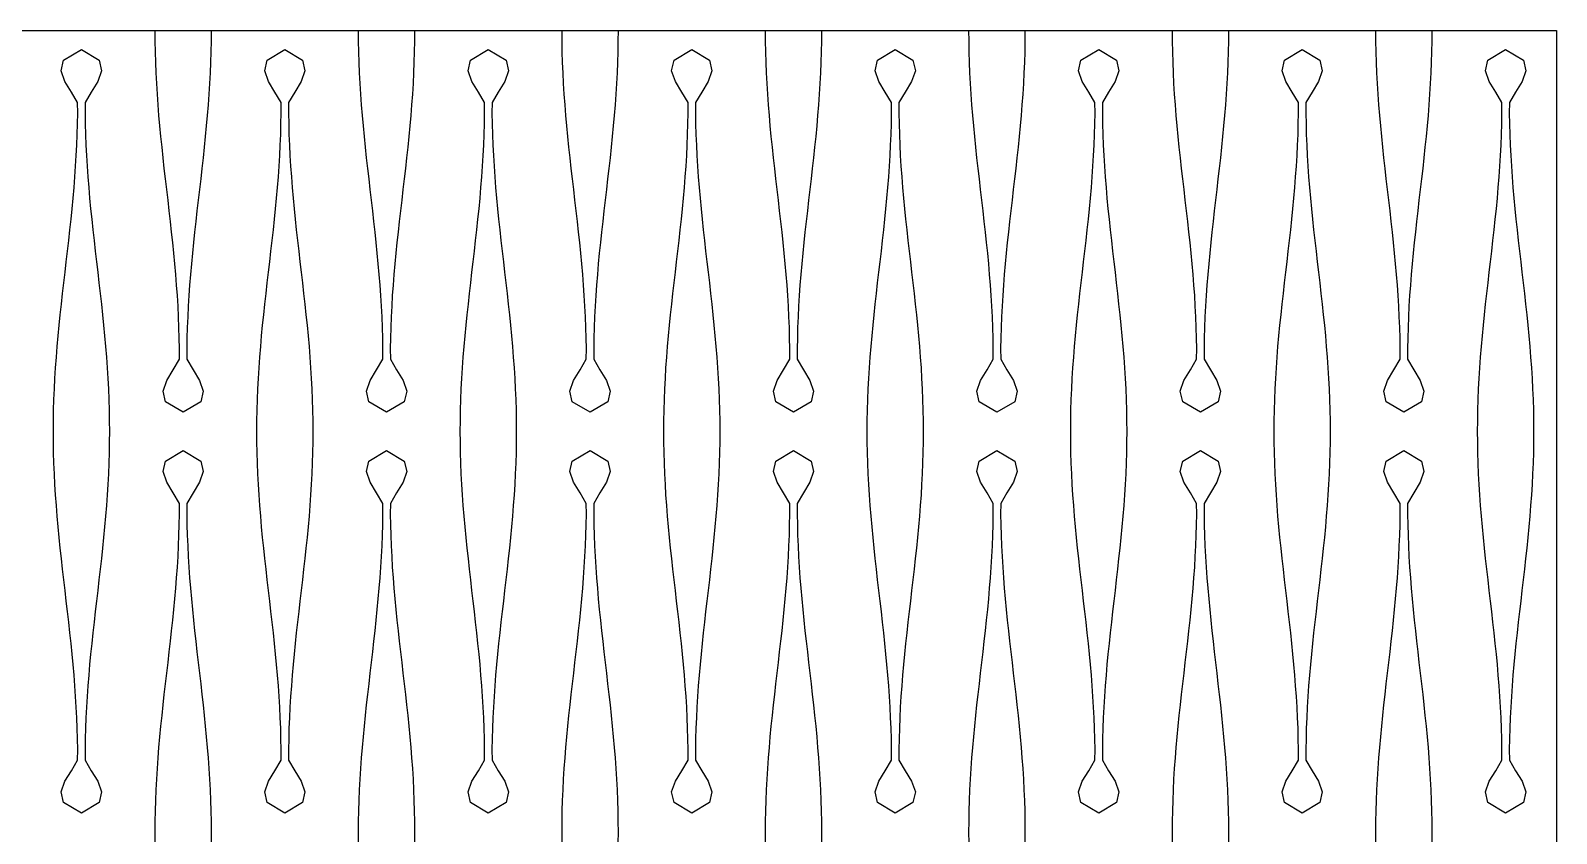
# Model space of a CAD drawing. Header units: millimetres. Extents: x 0 to 120, y 0 to 70.
# Drawn here: x 60 to 120, y 38.5 to 70 of the extents above; entities that cross this region are included whole.
import ezdxf

# ---------------------------------------------------------------- set-up
doc = ezdxf.new("R2010")
doc.units = ezdxf.units.MM
doc.layers.add('CUT', color=1, linetype='CONTINUOUS')

msp = doc.modelspace()

# ---------------------------------------------------------------- linework, layer by layer
at = {"layer": 'CUT'}
for points in [[(0, 70), (120, 70), (120, 0), (0, 0), (0, 70)], [(67.1, 70), (67.1, 70), (67.0975, 69.5833), (67.0901, 69.1667), (67.0779, 68.75), (67.0609, 68.3333), (67.0394, 67.9167), (67.0135, 67.5), (66.9836, 67.0833), (66.95, 66.6667), (66.9129, 66.25), (66.8728, 65.8333), (66.8302, 65.4167), (66.7853, 65), (66.7388, 64.5833), (66.6911, 64.1667), (66.6426, 63.75), (66.5939, 63.3333), (66.5456, 62.9167), (66.4979, 62.5), (66.4516, 62.0833), (66.4071, 61.6667), (66.3647, 61.25), (66.325, 60.8333), (66.2884, 60.4167), (66.2552, 60), (66.2258, 59.5833), (66.2005, 59.1667), (66.1796, 58.75), (66.1632, 58.3333), (66.1516, 57.9167), (66.1449, 57.5), (66.1479, 57.0833), (66.3899, 56.6667), (66.6461, 56.25), (66.7909, 55.8333), (66.6974, 55.4167), (66, 55), (66, 55), (65.3026, 55.4167), (65.2091, 55.8333), (65.3539, 56.25), (65.6101, 56.6667), (65.8521, 57.0833), (65.8551, 57.5), (65.8484, 57.9167), (65.8368, 58.3333), (65.8204, 58.75), (65.7995, 59.1667), (65.7742, 59.5833), (65.7448, 60), (65.7116, 60.4167), (65.675, 60.8333), (65.6353, 61.25), (65.5929, 61.6667), (65.5484, 62.0833), (65.5021, 62.5), (65.4544, 62.9167), (65.4061, 63.3333), (65.3574, 63.75), (65.3089, 64.1667), (65.2612, 64.5833), (65.2147, 65), (65.1698, 65.4167), (65.1272, 65.8333), (65.0871, 66.25), (65.05, 66.6667), (65.0164, 67.0833), (64.9865, 67.5), (64.9606, 67.9167), (64.9391, 68.3333), (64.9221, 68.75), (64.9099, 69.1667), (64.9025, 69.5833), (64.9, 70), (64.9, 70)], [(75.1, 70), (75.1, 70), (75.0975, 69.5833), (75.0901, 69.1667), (75.0779, 68.75), (75.0609, 68.3333), (75.0394, 67.9167), (75.0135, 67.5), (74.9836, 67.0833), (74.95, 66.6667), (74.9129, 66.25), (74.8728, 65.8333), (74.8302, 65.4167), (74.7853, 65), (74.7388, 64.5833), (74.6911, 64.1667), (74.6426, 63.75), (74.5939, 63.3333), (74.5456, 62.9167), (74.4979, 62.5), (74.4516, 62.0833), (74.4071, 61.6667), (74.3647, 61.25), (74.325, 60.8333), (74.2884, 60.4167), (74.2552, 60), (74.2258, 59.5833), (74.2005, 59.1667), (74.1796, 58.75), (74.1632, 58.3333), (74.1516, 57.9167), (74.1449, 57.5), (74.1479, 57.0833), (74.3899, 56.6667), (74.6461, 56.25), (74.7909, 55.8333), (74.6974, 55.4167), (74, 55), (74, 55), (73.3026, 55.4167), (73.2091, 55.8333), (73.3539, 56.25), (73.6101, 56.6667), (73.8521, 57.0833), (73.8551, 57.5), (73.8484, 57.9167), (73.8368, 58.3333), (73.8204, 58.75), (73.7995, 59.1667), (73.7742, 59.5833), (73.7448, 60), (73.7116, 60.4167), (73.675, 60.8333), (73.6353, 61.25), (73.5929, 61.6667), (73.5484, 62.0833), (73.5021, 62.5), (73.4544, 62.9167), (73.4061, 63.3333), (73.3574, 63.75), (73.3089, 64.1667), (73.2612, 64.5833), (73.2147, 65), (73.1698, 65.4167), (73.1272, 65.8333), (73.0871, 66.25), (73.05, 66.6667), (73.0164, 67.0833), (72.9865, 67.5), (72.9606, 67.9167), (72.9391, 68.3333), (72.9221, 68.75), (72.9099, 69.1667), (72.9025, 69.5833), (72.9, 70), (72.9, 70)], [(83.1, 70), (83.1, 70), (83.0975, 69.5833), (83.0901, 69.1667), (83.0779, 68.75), (83.0609, 68.3333), (83.0394, 67.9167), (83.0135, 67.5), (82.9836, 67.0833), (82.95, 66.6667), (82.9129, 66.25), (82.8728, 65.8333), (82.8302, 65.4167), (82.7853, 65), (82.7388, 64.5833), (82.6911, 64.1667), (82.6426, 63.75), (82.5939, 63.3333), (82.5456, 62.9167), (82.4979, 62.5), (82.4516, 62.0833), (82.4071, 61.6667), (82.3647, 61.25), (82.325, 60.8333), (82.2884, 60.4167), (82.2552, 60), (82.2258, 59.5833), (82.2005, 59.1667), (82.1796, 58.75), (82.1632, 58.3333), (82.1516, 57.9167), (82.1449, 57.5), (82.1479, 57.0833), (82.3899, 56.6667), (82.6461, 56.25), (82.7909, 55.8333), (82.6974, 55.4167), (82, 55), (82, 55), (81.3026, 55.4167), (81.2091, 55.8333), (81.3539, 56.25), (81.6101, 56.6667), (81.8521, 57.0833), (81.8551, 57.5), (81.8484, 57.9167), (81.8368, 58.3333), (81.8204, 58.75), (81.7995, 59.1667), (81.7742, 59.5833), (81.7448, 60), (81.7116, 60.4167), (81.675, 60.8333), (81.6353, 61.25), (81.5929, 61.6667), (81.5484, 62.0833), (81.5021, 62.5), (81.4544, 62.9167), (81.4061, 63.3333), (81.3574, 63.75), (81.3089, 64.1667), (81.2612, 64.5833), (81.2147, 65), (81.1698, 65.4167), (81.1272, 65.8333), (81.0871, 66.25), (81.05, 66.6667), (81.0164, 67.0833), (80.9865, 67.5), (80.9606, 67.9167), (80.9391, 68.3333), (80.9221, 68.75), (80.9099, 69.1667), (80.9025, 69.5833), (80.9, 70), (80.9, 70)], [(91.1, 70), (91.1, 70), (91.0975, 69.5833), (91.0901, 69.1667), (91.0779, 68.75), (91.0609, 68.3333), (91.0394, 67.9167), (91.0135, 67.5), (90.9836, 67.0833), (90.95, 66.6667), (90.9129, 66.25), (90.8728, 65.8333), (90.8302, 65.4167), (90.7853, 65), (90.7388, 64.5833), (90.6911, 64.1667), (90.6426, 63.75), (90.5939, 63.3333), (90.5456, 62.9167), (90.4979, 62.5), (90.4516, 62.0833), (90.4071, 61.6667), (90.3647, 61.25), (90.325, 60.8333), (90.2884, 60.4167), (90.2552, 60), (90.2258, 59.5833), (90.2005, 59.1667), (90.1796, 58.75), (90.1632, 58.3333), (90.1516, 57.9167), (90.1449, 57.5), (90.1479, 57.0833), (90.3899, 56.6667), (90.6461, 56.25), (90.7909, 55.8333), (90.6974, 55.4167), (90, 55), (90, 55), (89.3026, 55.4167), (89.2091, 55.8333), (89.3539, 56.25), (89.6101, 56.6667), (89.8521, 57.0833), (89.8551, 57.5), (89.8484, 57.9167), (89.8368, 58.3333), (89.8204, 58.75), (89.7995, 59.1667), (89.7742, 59.5833), (89.7448, 60), (89.7116, 60.4167), (89.675, 60.8333), (89.6353, 61.25), (89.5929, 61.6667), (89.5484, 62.0833), (89.5021, 62.5), (89.4544, 62.9167), (89.4061, 63.3333), (89.3574, 63.75), (89.3089, 64.1667), (89.2612, 64.5833), (89.2147, 65), (89.1698, 65.4167), (89.1272, 65.8333), (89.0871, 66.25), (89.05, 66.6667), (89.0164, 67.0833), (88.9865, 67.5), (88.9606, 67.9167), (88.9391, 68.3333), (88.9221, 68.75), (88.9099, 69.1667), (88.9025, 69.5833), (88.9, 70), (88.9, 70)], [(99.1, 70), (99.1, 70), (99.0975, 69.5833), (99.0901, 69.1667), (99.0779, 68.75), (99.0609, 68.3333), (99.0394, 67.9167), (99.0135, 67.5), (98.9836, 67.0833), (98.95, 66.6667), (98.9129, 66.25), (98.8728, 65.8333), (98.8302, 65.4167), (98.7853, 65), (98.7388, 64.5833), (98.6911, 64.1667), (98.6426, 63.75), (98.5939, 63.3333), (98.5456, 62.9167), (98.4979, 62.5), (98.4516, 62.0833), (98.4071, 61.6667), (98.3647, 61.25), (98.325, 60.8333), (98.2884, 60.4167), (98.2552, 60), (98.2258, 59.5833), (98.2005, 59.1667), (98.1796, 58.75), (98.1632, 58.3333), (98.1516, 57.9167), (98.1449, 57.5), (98.1479, 57.0833), (98.3899, 56.6667), (98.6461, 56.25), (98.7909, 55.8333), (98.6974, 55.4167), (98, 55), (98, 55), (97.3026, 55.4167), (97.2091, 55.8333), (97.3539, 56.25), (97.6101, 56.6667), (97.8521, 57.0833), (97.8551, 57.5), (97.8484, 57.9167), (97.8368, 58.3333), (97.8204, 58.75), (97.7995, 59.1667), (97.7742, 59.5833), (97.7448, 60), (97.7116, 60.4167), (97.675, 60.8333), (97.6353, 61.25), (97.5929, 61.6667), (97.5484, 62.0833), (97.5021, 62.5), (97.4544, 62.9167), (97.4061, 63.3333), (97.3574, 63.75), (97.3089, 64.1667), (97.2612, 64.5833), (97.2147, 65), (97.1698, 65.4167), (97.1272, 65.8333), (97.0871, 66.25), (97.05, 66.6667), (97.0164, 67.0833), (96.9865, 67.5), (96.9606, 67.9167), (96.9391, 68.3333), (96.9221, 68.75), (96.9099, 69.1667), (96.9025, 69.5833), (96.9, 70), (96.9, 70)], [(107.1, 70), (107.1, 70), (107.0975, 69.5833), (107.0901, 69.1667), (107.0779, 68.75), (107.0609, 68.3333), (107.0394, 67.9167), (107.0135, 67.5), (106.9836, 67.0833), (106.95, 66.6667), (106.9129, 66.25), (106.8728, 65.8333), (106.8302, 65.4167), (106.7853, 65), (106.7388, 64.5833), (106.6911, 64.1667), (106.6426, 63.75), (106.5939, 63.3333), (106.5456, 62.9167), (106.4979, 62.5), (106.4516, 62.0833), (106.4071, 61.6667), (106.3647, 61.25), (106.325, 60.8333), (106.2884, 60.4167), (106.2552, 60), (106.2258, 59.5833), (106.2005, 59.1667), (106.1796, 58.75), (106.1632, 58.3333), (106.1516, 57.9167), (106.1449, 57.5), (106.1479, 57.0833), (106.3899, 56.6667), (106.6461, 56.25), (106.7909, 55.8333), (106.6974, 55.4167), (106, 55), (106, 55), (105.3026, 55.4167), (105.2091, 55.8333), (105.3539, 56.25), (105.6101, 56.6667), (105.8521, 57.0833), (105.8551, 57.5), (105.8484, 57.9167), (105.8368, 58.3333), (105.8204, 58.75), (105.7995, 59.1667), (105.7742, 59.5833), (105.7448, 60), (105.7116, 60.4167), (105.675, 60.8333), (105.6353, 61.25), (105.5929, 61.6667), (105.5484, 62.0833), (105.5021, 62.5), (105.4544, 62.9167), (105.4061, 63.3333), (105.3574, 63.75), (105.3089, 64.1667), (105.2612, 64.5833), (105.2147, 65), (105.1698, 65.4167), (105.1272, 65.8333), (105.0871, 66.25), (105.05, 66.6667), (105.0164, 67.0833), (104.9865, 67.5), (104.9606, 67.9167), (104.9391, 68.3333), (104.9221, 68.75), (104.9099, 69.1667), (104.9025, 69.5833), (104.9, 70), (104.9, 70)], [(115.1, 70), (115.1, 70), (115.0975, 69.5833), (115.0901, 69.1667), (115.0779, 68.75), (115.0609, 68.3333), (115.0394, 67.9167), (115.0135, 67.5), (114.9836, 67.0833), (114.95, 66.6667), (114.9129, 66.25), (114.8728, 65.8333), (114.8302, 65.4167), (114.7853, 65), (114.7388, 64.5833), (114.6911, 64.1667), (114.6426, 63.75), (114.5939, 63.3333), (114.5456, 62.9167), (114.4979, 62.5), (114.4516, 62.0833), (114.4071, 61.6667), (114.3647, 61.25), (114.325, 60.8333), (114.2884, 60.4167), (114.2552, 60), (114.2258, 59.5833), (114.2005, 59.1667), (114.1796, 58.75), (114.1632, 58.3333), (114.1516, 57.9167), (114.1449, 57.5), (114.1479, 57.0833), (114.3899, 56.6667), (114.6461, 56.25), (114.7909, 55.8333), (114.6974, 55.4167), (114, 55), (114, 55), (113.3026, 55.4167), (113.2091, 55.8333), (113.3539, 56.25), (113.6101, 56.6667), (113.8521, 57.0833), (113.8551, 57.5), (113.8484, 57.9167), (113.8368, 58.3333), (113.8204, 58.75), (113.7995, 59.1667), (113.7742, 59.5833), (113.7448, 60), (113.7116, 60.4167), (113.675, 60.8333), (113.6353, 61.25), (113.5929, 61.6667), (113.5484, 62.0833), (113.5021, 62.5), (113.4544, 62.9167), (113.4061, 63.3333), (113.3574, 63.75), (113.3089, 64.1667), (113.2612, 64.5833), (113.2147, 65), (113.1698, 65.4167), (113.1272, 65.8333), (113.0871, 66.25), (113.05, 66.6667), (113.0164, 67.0833), (112.9865, 67.5), (112.9606, 67.9167), (112.9391, 68.3333), (112.9221, 68.75), (112.9099, 69.1667), (112.9025, 69.5833), (112.9, 70), (112.9, 70)], [(62, 69.25), (62.6974, 68.8333), (62.7909, 68.4167), (62.6461, 68), (62.3899, 67.5833), (62.1479, 67.1667), (62.1449, 66.75), (62.1516, 66.3333), (62.1632, 65.9167), (62.1796, 65.5), (62.2005, 65.0833), (62.2258, 64.6667), (62.2552, 64.25), (62.2884, 63.8333), (62.325, 63.4167), (62.3647, 63), (62.4071, 62.5833), (62.4516, 62.1667), (62.4979, 61.75), (62.5456, 61.3333), (62.5939, 60.9167), (62.6426, 60.5), (62.6911, 60.0833), (62.7388, 59.6667), (62.7853, 59.25), (62.8302, 58.8333), (62.8728, 58.4167), (62.9129, 58), (62.95, 57.5833), (62.9836, 57.1667), (63.0135, 56.75), (63.0394, 56.3333), (63.0609, 55.9167), (63.0779, 55.5), (63.0901, 55.0833), (63.0975, 54.6667), (63.1, 54.25), (63.0975, 53.8333), (63.0901, 53.4167), (63.0779, 53), (63.0609, 52.5833), (63.0394, 52.1667), (63.0135, 51.75), (62.9836, 51.3333), (62.95, 50.9167), (62.9129, 50.5), (62.8728, 50.0833), (62.8302, 49.6667), (62.7853, 49.25), (62.7388, 48.8333), (62.6911, 48.4167), (62.6426, 48), (62.5939, 47.5833), (62.5456, 47.1667), (62.4979, 46.75), (62.4516, 46.3333), (62.4071, 45.9167), (62.3647, 45.5), (62.325, 45.0833), (62.2884, 44.6667), (62.2552, 44.25), (62.2258, 43.8333), (62.2005, 43.4167), (62.1796, 43), (62.1632, 42.5833), (62.1516, 42.1667), (62.1449, 41.75), (62.1479, 41.3333), (62.3899, 40.9167), (62.6461, 40.5), (62.7909, 40.0833), (62.6974, 39.6667), (62, 39.25), (62, 39.25), (61.3026, 39.6667), (61.2091, 40.0833), (61.3539, 40.5), (61.6101, 40.9167), (61.8521, 41.3333), (61.8551, 41.75), (61.8484, 42.1667), (61.8368, 42.5833), (61.8204, 43), (61.7995, 43.4167), (61.7742, 43.8333), (61.7448, 44.25), (61.7116, 44.6667), (61.675, 45.0833), (61.6353, 45.5), (61.5929, 45.9167), (61.5484, 46.3333), (61.5021, 46.75), (61.4544, 47.1667), (61.4061, 47.5833), (61.3574, 48), (61.3089, 48.4167), (61.2612, 48.8333), (61.2147, 49.25), (61.1698, 49.6667), (61.1272, 50.0833), (61.0871, 50.5), (61.05, 50.9167), (61.0164, 51.3333), (60.9865, 51.75), (60.9606, 52.1667), (60.9391, 52.5833), (60.9221, 53), (60.9099, 53.4167), (60.9025, 53.8333), (60.9, 54.25), (60.9025, 54.6667), (60.9099, 55.0833), (60.9221, 55.5), (60.9391, 55.9167), (60.9606, 56.3333), (60.9865, 56.75), (61.0164, 57.1667), (61.05, 57.5833), (61.0871, 58), (61.1272, 58.4167), (61.1698, 58.8333), (61.2147, 59.25), (61.2612, 59.6667), (61.3089, 60.0833), (61.3574, 60.5), (61.4061, 60.9167), (61.4544, 61.3333), (61.5021, 61.75), (61.5484, 62.1667), (61.5929, 62.5833), (61.6353, 63), (61.675, 63.4167), (61.7116, 63.8333), (61.7448, 64.25), (61.7742, 64.6667), (61.7995, 65.0833), (61.8204, 65.5), (61.8368, 65.9167), (61.8484, 66.3333), (61.8551, 66.75), (61.8521, 67.1667), (61.6101, 67.5833), (61.3539, 68), (61.2091, 68.4167), (61.3026, 68.8333), (62, 69.25), (62, 69.25)], [(70, 69.25), (70.6974, 68.8333), (70.7909, 68.4167), (70.6461, 68), (70.3899, 67.5833), (70.1479, 67.1667), (70.1449, 66.75), (70.1516, 66.3333), (70.1632, 65.9167), (70.1796, 65.5), (70.2005, 65.0833), (70.2258, 64.6667), (70.2552, 64.25), (70.2884, 63.8333), (70.325, 63.4167), (70.3647, 63), (70.4071, 62.5833), (70.4516, 62.1667), (70.4979, 61.75), (70.5456, 61.3333), (70.5939, 60.9167), (70.6426, 60.5), (70.6911, 60.0833), (70.7388, 59.6667), (70.7853, 59.25), (70.8302, 58.8333), (70.8728, 58.4167), (70.9129, 58), (70.95, 57.5833), (70.9836, 57.1667), (71.0135, 56.75), (71.0394, 56.3333), (71.0609, 55.9167), (71.0779, 55.5), (71.0901, 55.0833), (71.0975, 54.6667), (71.1, 54.25), (71.0975, 53.8333), (71.0901, 53.4167), (71.0779, 53), (71.0609, 52.5833), (71.0394, 52.1667), (71.0135, 51.75), (70.9836, 51.3333), (70.95, 50.9167), (70.9129, 50.5), (70.8728, 50.0833), (70.8302, 49.6667), (70.7853, 49.25), (70.7388, 48.8333), (70.6911, 48.4167), (70.6426, 48), (70.5939, 47.5833), (70.5456, 47.1667), (70.4979, 46.75), (70.4516, 46.3333), (70.4071, 45.9167), (70.3647, 45.5), (70.325, 45.0833), (70.2884, 44.6667), (70.2552, 44.25), (70.2258, 43.8333), (70.2005, 43.4167), (70.1796, 43), (70.1632, 42.5833), (70.1516, 42.1667), (70.1449, 41.75), (70.1479, 41.3333), (70.3899, 40.9167), (70.6461, 40.5), (70.7909, 40.0833), (70.6974, 39.6667), (70, 39.25), (70, 39.25), (69.3026, 39.6667), (69.2091, 40.0833), (69.3539, 40.5), (69.6101, 40.9167), (69.8521, 41.3333), (69.8551, 41.75), (69.8484, 42.1667), (69.8368, 42.5833), (69.8204, 43), (69.7995, 43.4167), (69.7742, 43.8333), (69.7448, 44.25), (69.7116, 44.6667), (69.675, 45.0833), (69.6353, 45.5), (69.5929, 45.9167), (69.5484, 46.3333), (69.5021, 46.75), (69.4544, 47.1667), (69.4061, 47.5833), (69.3574, 48), (69.3089, 48.4167), (69.2612, 48.8333), (69.2147, 49.25), (69.1698, 49.6667), (69.1272, 50.0833), (69.0871, 50.5), (69.05, 50.9167), (69.0164, 51.3333), (68.9865, 51.75), (68.9606, 52.1667), (68.9391, 52.5833), (68.9221, 53), (68.9099, 53.4167), (68.9025, 53.8333), (68.9, 54.25), (68.9025, 54.6667), (68.9099, 55.0833), (68.9221, 55.5), (68.9391, 55.9167), (68.9606, 56.3333), (68.9865, 56.75), (69.0164, 57.1667), (69.05, 57.5833), (69.0871, 58), (69.1272, 58.4167), (69.1698, 58.8333), (69.2147, 59.25), (69.2612, 59.6667), (69.3089, 60.0833), (69.3574, 60.5), (69.4061, 60.9167), (69.4544, 61.3333), (69.5021, 61.75), (69.5484, 62.1667), (69.5929, 62.5833), (69.6353, 63), (69.675, 63.4167), (69.7116, 63.8333), (69.7448, 64.25), (69.7742, 64.6667), (69.7995, 65.0833), (69.8204, 65.5), (69.8368, 65.9167), (69.8484, 66.3333), (69.8551, 66.75), (69.8521, 67.1667), (69.6101, 67.5833), (69.3539, 68), (69.2091, 68.4167), (69.3026, 68.8333), (70, 69.25), (70, 69.25)], [(78, 69.25), (78.6974, 68.8333), (78.7909, 68.4167), (78.6461, 68), (78.3899, 67.5833), (78.1479, 67.1667), (78.1449, 66.75), (78.1516, 66.3333), (78.1632, 65.9167), (78.1796, 65.5), (78.2005, 65.0833), (78.2258, 64.6667), (78.2552, 64.25), (78.2884, 63.8333), (78.325, 63.4167), (78.3647, 63), (78.4071, 62.5833), (78.4516, 62.1667), (78.4979, 61.75), (78.5456, 61.3333), (78.5939, 60.9167), (78.6426, 60.5), (78.6911, 60.0833), (78.7388, 59.6667), (78.7853, 59.25), (78.8302, 58.8333), (78.8728, 58.4167), (78.9129, 58), (78.95, 57.5833), (78.9836, 57.1667), (79.0135, 56.75), (79.0394, 56.3333), (79.0609, 55.9167), (79.0779, 55.5), (79.0901, 55.0833), (79.0975, 54.6667), (79.1, 54.25), (79.0975, 53.8333), (79.0901, 53.4167), (79.0779, 53), (79.0609, 52.5833), (79.0394, 52.1667), (79.0135, 51.75), (78.9836, 51.3333), (78.95, 50.9167), (78.9129, 50.5), (78.8728, 50.0833), (78.8302, 49.6667), (78.7853, 49.25), (78.7388, 48.8333), (78.6911, 48.4167), (78.6426, 48), (78.5939, 47.5833), (78.5456, 47.1667), (78.4979, 46.75), (78.4516, 46.3333), (78.4071, 45.9167), (78.3647, 45.5), (78.325, 45.0833), (78.2884, 44.6667), (78.2552, 44.25), (78.2258, 43.8333), (78.2005, 43.4167), (78.1796, 43), (78.1632, 42.5833), (78.1516, 42.1667), (78.1449, 41.75), (78.1479, 41.3333), (78.3899, 40.9167), (78.6461, 40.5), (78.7909, 40.0833), (78.6974, 39.6667), (78, 39.25), (78, 39.25), (77.3026, 39.6667), (77.2091, 40.0833), (77.3539, 40.5), (77.6101, 40.9167), (77.8521, 41.3333), (77.8551, 41.75), (77.8484, 42.1667), (77.8368, 42.5833), (77.8204, 43), (77.7995, 43.4167), (77.7742, 43.8333), (77.7448, 44.25), (77.7116, 44.6667), (77.675, 45.0833), (77.6353, 45.5), (77.5929, 45.9167), (77.5484, 46.3333), (77.5021, 46.75), (77.4544, 47.1667), (77.4061, 47.5833), (77.3574, 48), (77.3089, 48.4167), (77.2612, 48.8333), (77.2147, 49.25), (77.1698, 49.6667), (77.1272, 50.0833), (77.0871, 50.5), (77.05, 50.9167), (77.0164, 51.3333), (76.9865, 51.75), (76.9606, 52.1667), (76.9391, 52.5833), (76.9221, 53), (76.9099, 53.4167), (76.9025, 53.8333), (76.9, 54.25), (76.9025, 54.6667), (76.9099, 55.0833), (76.9221, 55.5), (76.9391, 55.9167), (76.9606, 56.3333), (76.9865, 56.75), (77.0164, 57.1667), (77.05, 57.5833), (77.0871, 58), (77.1272, 58.4167), (77.1698, 58.8333), (77.2147, 59.25), (77.2612, 59.6667), (77.3089, 60.0833), (77.3574, 60.5), (77.4061, 60.9167), (77.4544, 61.3333), (77.5021, 61.75), (77.5484, 62.1667), (77.5929, 62.5833), (77.6353, 63), (77.675, 63.4167), (77.7116, 63.8333), (77.7448, 64.25), (77.7742, 64.6667), (77.7995, 65.0833), (77.8204, 65.5), (77.8368, 65.9167), (77.8484, 66.3333), (77.8551, 66.75), (77.8521, 67.1667), (77.6101, 67.5833), (77.3539, 68), (77.2091, 68.4167), (77.3026, 68.8333), (78, 69.25), (78, 69.25)], [(86, 69.25), (86.6974, 68.8333), (86.7909, 68.4167), (86.6461, 68), (86.3899, 67.5833), (86.1479, 67.1667), (86.1449, 66.75), (86.1516, 66.3333), (86.1632, 65.9167), (86.1796, 65.5), (86.2005, 65.0833), (86.2258, 64.6667), (86.2552, 64.25), (86.2884, 63.8333), (86.325, 63.4167), (86.3647, 63), (86.4071, 62.5833), (86.4516, 62.1667), (86.4979, 61.75), (86.5456, 61.3333), (86.5939, 60.9167), (86.6426, 60.5), (86.6911, 60.0833), (86.7388, 59.6667), (86.7853, 59.25), (86.8302, 58.8333), (86.8728, 58.4167), (86.9129, 58), (86.95, 57.5833), (86.9836, 57.1667), (87.0135, 56.75), (87.0394, 56.3333), (87.0609, 55.9167), (87.0779, 55.5), (87.0901, 55.0833), (87.0975, 54.6667), (87.1, 54.25), (87.0975, 53.8333), (87.0901, 53.4167), (87.0779, 53), (87.0609, 52.5833), (87.0394, 52.1667), (87.0135, 51.75), (86.9836, 51.3333), (86.95, 50.9167), (86.9129, 50.5), (86.8728, 50.0833), (86.8302, 49.6667), (86.7853, 49.25), (86.7388, 48.8333), (86.6911, 48.4167), (86.6426, 48), (86.5939, 47.5833), (86.5456, 47.1667), (86.4979, 46.75), (86.4516, 46.3333), (86.4071, 45.9167), (86.3647, 45.5), (86.325, 45.0833), (86.2884, 44.6667), (86.2552, 44.25), (86.2258, 43.8333), (86.2005, 43.4167), (86.1796, 43), (86.1632, 42.5833), (86.1516, 42.1667), (86.1449, 41.75), (86.1479, 41.3333), (86.3899, 40.9167), (86.6461, 40.5), (86.7909, 40.0833), (86.6974, 39.6667), (86, 39.25), (86, 39.25), (85.3026, 39.6667), (85.2091, 40.0833), (85.3539, 40.5), (85.6101, 40.9167), (85.8521, 41.3333), (85.8551, 41.75), (85.8484, 42.1667), (85.8368, 42.5833), (85.8204, 43), (85.7995, 43.4167), (85.7742, 43.8333), (85.7448, 44.25), (85.7116, 44.6667), (85.675, 45.0833), (85.6353, 45.5), (85.5929, 45.9167), (85.5484, 46.3333), (85.5021, 46.75), (85.4544, 47.1667), (85.4061, 47.5833), (85.3574, 48), (85.3089, 48.4167), (85.2612, 48.8333), (85.2147, 49.25), (85.1698, 49.6667), (85.1272, 50.0833), (85.0871, 50.5), (85.05, 50.9167), (85.0164, 51.3333), (84.9865, 51.75), (84.9606, 52.1667), (84.9391, 52.5833), (84.9221, 53), (84.9099, 53.4167), (84.9025, 53.8333), (84.9, 54.25), (84.9025, 54.6667), (84.9099, 55.0833), (84.9221, 55.5), (84.9391, 55.9167), (84.9606, 56.3333), (84.9865, 56.75), (85.0164, 57.1667), (85.05, 57.5833), (85.0871, 58), (85.1272, 58.4167), (85.1698, 58.8333), (85.2147, 59.25), (85.2612, 59.6667), (85.3089, 60.0833), (85.3574, 60.5), (85.4061, 60.9167), (85.4544, 61.3333), (85.5021, 61.75), (85.5484, 62.1667), (85.5929, 62.5833), (85.6353, 63), (85.675, 63.4167), (85.7116, 63.8333), (85.7448, 64.25), (85.7742, 64.6667), (85.7995, 65.0833), (85.8204, 65.5), (85.8368, 65.9167), (85.8484, 66.3333), (85.8551, 66.75), (85.8521, 67.1667), (85.6101, 67.5833), (85.3539, 68), (85.2091, 68.4167), (85.3026, 68.8333), (86, 69.25), (86, 69.25)], [(94, 69.25), (94.6974, 68.8333), (94.7909, 68.4167), (94.6461, 68), (94.3899, 67.5833), (94.1479, 67.1667), (94.1449, 66.75), (94.1516, 66.3333), (94.1632, 65.9167), (94.1796, 65.5), (94.2005, 65.0833), (94.2258, 64.6667), (94.2552, 64.25), (94.2884, 63.8333), (94.325, 63.4167), (94.3647, 63), (94.4071, 62.5833), (94.4516, 62.1667), (94.4979, 61.75), (94.5456, 61.3333), (94.5939, 60.9167), (94.6426, 60.5), (94.6911, 60.0833), (94.7388, 59.6667), (94.7853, 59.25), (94.8302, 58.8333), (94.8728, 58.4167), (94.9129, 58), (94.95, 57.5833), (94.9836, 57.1667), (95.0135, 56.75), (95.0394, 56.3333), (95.0609, 55.9167), (95.0779, 55.5), (95.0901, 55.0833), (95.0975, 54.6667), (95.1, 54.25), (95.0975, 53.8333), (95.0901, 53.4167), (95.0779, 53), (95.0609, 52.5833), (95.0394, 52.1667), (95.0135, 51.75), (94.9836, 51.3333), (94.95, 50.9167), (94.9129, 50.5), (94.8728, 50.0833), (94.8302, 49.6667), (94.7853, 49.25), (94.7388, 48.8333), (94.6911, 48.4167), (94.6426, 48), (94.5939, 47.5833), (94.5456, 47.1667), (94.4979, 46.75), (94.4516, 46.3333), (94.4071, 45.9167), (94.3647, 45.5), (94.325, 45.0833), (94.2884, 44.6667), (94.2552, 44.25), (94.2258, 43.8333), (94.2005, 43.4167), (94.1796, 43), (94.1632, 42.5833), (94.1516, 42.1667), (94.1449, 41.75), (94.1479, 41.3333), (94.3899, 40.9167), (94.6461, 40.5), (94.7909, 40.0833), (94.6974, 39.6667), (94, 39.25), (94, 39.25), (93.3026, 39.6667), (93.2091, 40.0833), (93.3539, 40.5), (93.6101, 40.9167), (93.8521, 41.3333), (93.8551, 41.75), (93.8484, 42.1667), (93.8368, 42.5833), (93.8204, 43), (93.7995, 43.4167), (93.7742, 43.8333), (93.7448, 44.25), (93.7116, 44.6667), (93.675, 45.0833), (93.6353, 45.5), (93.5929, 45.9167), (93.5484, 46.3333), (93.5021, 46.75), (93.4544, 47.1667), (93.4061, 47.5833), (93.3574, 48), (93.3089, 48.4167), (93.2612, 48.8333), (93.2147, 49.25), (93.1698, 49.6667), (93.1272, 50.0833), (93.0871, 50.5), (93.05, 50.9167), (93.0164, 51.3333), (92.9865, 51.75), (92.9606, 52.1667), (92.9391, 52.5833), (92.9221, 53), (92.9099, 53.4167), (92.9025, 53.8333), (92.9, 54.25), (92.9025, 54.6667), (92.9099, 55.0833), (92.9221, 55.5), (92.9391, 55.9167), (92.9606, 56.3333), (92.9865, 56.75), (93.0164, 57.1667), (93.05, 57.5833), (93.0871, 58), (93.1272, 58.4167), (93.1698, 58.8333), (93.2147, 59.25), (93.2612, 59.6667), (93.3089, 60.0833), (93.3574, 60.5), (93.4061, 60.9167), (93.4544, 61.3333), (93.5021, 61.75), (93.5484, 62.1667), (93.5929, 62.5833), (93.6353, 63), (93.675, 63.4167), (93.7116, 63.8333), (93.7448, 64.25), (93.7742, 64.6667), (93.7995, 65.0833), (93.8204, 65.5), (93.8368, 65.9167), (93.8484, 66.3333), (93.8551, 66.75), (93.8521, 67.1667), (93.6101, 67.5833), (93.3539, 68), (93.2091, 68.4167), (93.3026, 68.8333), (94, 69.25), (94, 69.25)], [(102, 69.25), (102.6974, 68.8333), (102.7909, 68.4167), (102.6461, 68), (102.3899, 67.5833), (102.1479, 67.1667), (102.1449, 66.75), (102.1516, 66.3333), (102.1632, 65.9167), (102.1796, 65.5), (102.2005, 65.0833), (102.2258, 64.6667), (102.2552, 64.25), (102.2884, 63.8333), (102.325, 63.4167), (102.3647, 63), (102.4071, 62.5833), (102.4516, 62.1667), (102.4979, 61.75), (102.5456, 61.3333), (102.5939, 60.9167), (102.6426, 60.5), (102.6911, 60.0833), (102.7388, 59.6667), (102.7853, 59.25), (102.8302, 58.8333), (102.8728, 58.4167), (102.9129, 58), (102.95, 57.5833), (102.9836, 57.1667), (103.0135, 56.75), (103.0394, 56.3333), (103.0609, 55.9167), (103.0779, 55.5), (103.0901, 55.0833), (103.0975, 54.6667), (103.1, 54.25), (103.0975, 53.8333), (103.0901, 53.4167), (103.0779, 53), (103.0609, 52.5833), (103.0394, 52.1667), (103.0135, 51.75), (102.9836, 51.3333), (102.95, 50.9167), (102.9129, 50.5), (102.8728, 50.0833), (102.8302, 49.6667), (102.7853, 49.25), (102.7388, 48.8333), (102.6911, 48.4167), (102.6426, 48), (102.5939, 47.5833), (102.5456, 47.1667), (102.4979, 46.75), (102.4516, 46.3333), (102.4071, 45.9167), (102.3647, 45.5), (102.325, 45.0833), (102.2884, 44.6667), (102.2552, 44.25), (102.2258, 43.8333), (102.2005, 43.4167), (102.1796, 43), (102.1632, 42.5833), (102.1516, 42.1667), (102.1449, 41.75), (102.1479, 41.3333), (102.3899, 40.9167), (102.6461, 40.5), (102.7909, 40.0833), (102.6974, 39.6667), (102, 39.25), (102, 39.25), (101.3026, 39.6667), (101.2091, 40.0833), (101.3539, 40.5), (101.6101, 40.9167), (101.8521, 41.3333), (101.8551, 41.75), (101.8484, 42.1667), (101.8368, 42.5833), (101.8204, 43), (101.7995, 43.4167), (101.7742, 43.8333), (101.7448, 44.25), (101.7116, 44.6667), (101.675, 45.0833), (101.6353, 45.5), (101.5929, 45.9167), (101.5484, 46.3333), (101.5021, 46.75), (101.4544, 47.1667), (101.4061, 47.5833), (101.3574, 48), (101.3089, 48.4167), (101.2612, 48.8333), (101.2147, 49.25), (101.1698, 49.6667), (101.1272, 50.0833), (101.0871, 50.5), (101.05, 50.9167), (101.0164, 51.3333), (100.9865, 51.75), (100.9606, 52.1667), (100.9391, 52.5833), (100.9221, 53), (100.9099, 53.4167), (100.9025, 53.8333), (100.9, 54.25), (100.9025, 54.6667), (100.9099, 55.0833), (100.9221, 55.5), (100.9391, 55.9167), (100.9606, 56.3333), (100.9865, 56.75), (101.0164, 57.1667), (101.05, 57.5833), (101.0871, 58), (101.1272, 58.4167), (101.1698, 58.8333), (101.2147, 59.25), (101.2612, 59.6667), (101.3089, 60.0833), (101.3574, 60.5), (101.4061, 60.9167), (101.4544, 61.3333), (101.5021, 61.75), (101.5484, 62.1667), (101.5929, 62.5833), (101.6353, 63), (101.675, 63.4167), (101.7116, 63.8333), (101.7448, 64.25), (101.7742, 64.6667), (101.7995, 65.0833), (101.8204, 65.5), (101.8368, 65.9167), (101.8484, 66.3333), (101.8551, 66.75), (101.8521, 67.1667), (101.6101, 67.5833), (101.3539, 68), (101.2091, 68.4167), (101.3026, 68.8333), (102, 69.25), (102, 69.25)], [(110, 69.25), (110.6974, 68.8333), (110.7909, 68.4167), (110.6461, 68), (110.3899, 67.5833), (110.1479, 67.1667), (110.1449, 66.75), (110.1516, 66.3333), (110.1632, 65.9167), (110.1796, 65.5), (110.2005, 65.0833), (110.2258, 64.6667), (110.2552, 64.25), (110.2884, 63.8333), (110.325, 63.4167), (110.3647, 63), (110.4071, 62.5833), (110.4516, 62.1667), (110.4979, 61.75), (110.5456, 61.3333), (110.5939, 60.9167), (110.6426, 60.5), (110.6911, 60.0833), (110.7388, 59.6667), (110.7853, 59.25), (110.8302, 58.8333), (110.8728, 58.4167), (110.9129, 58), (110.95, 57.5833), (110.9836, 57.1667), (111.0135, 56.75), (111.0394, 56.3333), (111.0609, 55.9167), (111.0779, 55.5), (111.0901, 55.0833), (111.0975, 54.6667), (111.1, 54.25), (111.0975, 53.8333), (111.0901, 53.4167), (111.0779, 53), (111.0609, 52.5833), (111.0394, 52.1667), (111.0135, 51.75), (110.9836, 51.3333), (110.95, 50.9167), (110.9129, 50.5), (110.8728, 50.0833), (110.8302, 49.6667), (110.7853, 49.25), (110.7388, 48.8333), (110.6911, 48.4167), (110.6426, 48), (110.5939, 47.5833), (110.5456, 47.1667), (110.4979, 46.75), (110.4516, 46.3333), (110.4071, 45.9167), (110.3647, 45.5), (110.325, 45.0833), (110.2884, 44.6667), (110.2552, 44.25), (110.2258, 43.8333), (110.2005, 43.4167), (110.1796, 43), (110.1632, 42.5833), (110.1516, 42.1667), (110.1449, 41.75), (110.1479, 41.3333), (110.3899, 40.9167), (110.6461, 40.5), (110.7909, 40.0833), (110.6974, 39.6667), (110, 39.25), (110, 39.25), (109.3026, 39.6667), (109.2091, 40.0833), (109.3539, 40.5), (109.6101, 40.9167), (109.8521, 41.3333), (109.8551, 41.75), (109.8484, 42.1667), (109.8368, 42.5833), (109.8204, 43), (109.7995, 43.4167), (109.7742, 43.8333), (109.7448, 44.25), (109.7116, 44.6667), (109.675, 45.0833), (109.6353, 45.5), (109.5929, 45.9167), (109.5484, 46.3333), (109.5021, 46.75), (109.4544, 47.1667), (109.4061, 47.5833), (109.3574, 48), (109.3089, 48.4167), (109.2612, 48.8333), (109.2147, 49.25), (109.1698, 49.6667), (109.1272, 50.0833), (109.0871, 50.5), (109.05, 50.9167), (109.0164, 51.3333), (108.9865, 51.75), (108.9606, 52.1667), (108.9391, 52.5833), (108.9221, 53), (108.9099, 53.4167), (108.9025, 53.8333), (108.9, 54.25), (108.9025, 54.6667), (108.9099, 55.0833), (108.9221, 55.5), (108.9391, 55.9167), (108.9606, 56.3333), (108.9865, 56.75), (109.0164, 57.1667), (109.05, 57.5833), (109.0871, 58), (109.1272, 58.4167), (109.1698, 58.8333), (109.2147, 59.25), (109.2612, 59.6667), (109.3089, 60.0833), (109.3574, 60.5), (109.4061, 60.9167), (109.4544, 61.3333), (109.5021, 61.75), (109.5484, 62.1667), (109.5929, 62.5833), (109.6353, 63), (109.675, 63.4167), (109.7116, 63.8333), (109.7448, 64.25), (109.7742, 64.6667), (109.7995, 65.0833), (109.8204, 65.5), (109.8368, 65.9167), (109.8484, 66.3333), (109.8551, 66.75), (109.8521, 67.1667), (109.6101, 67.5833), (109.3539, 68), (109.2091, 68.4167), (109.3026, 68.8333), (110, 69.25), (110, 69.25)], [(118, 69.25), (118.6974, 68.8333), (118.7909, 68.4167), (118.6461, 68), (118.3899, 67.5833), (118.1479, 67.1667), (118.1449, 66.75), (118.1516, 66.3333), (118.1632, 65.9167), (118.1796, 65.5), (118.2005, 65.0833), (118.2258, 64.6667), (118.2552, 64.25), (118.2884, 63.8333), (118.325, 63.4167), (118.3647, 63), (118.4071, 62.5833), (118.4516, 62.1667), (118.4979, 61.75), (118.5456, 61.3333), (118.5939, 60.9167), (118.6426, 60.5), (118.6911, 60.0833), (118.7388, 59.6667), (118.7853, 59.25), (118.8302, 58.8333), (118.8728, 58.4167), (118.9129, 58), (118.95, 57.5833), (118.9836, 57.1667), (119.0135, 56.75), (119.0394, 56.3333), (119.0609, 55.9167), (119.0779, 55.5), (119.0901, 55.0833), (119.0975, 54.6667), (119.1, 54.25), (119.0975, 53.8333), (119.0901, 53.4167), (119.0779, 53), (119.0609, 52.5833), (119.0394, 52.1667), (119.0135, 51.75), (118.9836, 51.3333), (118.95, 50.9167), (118.9129, 50.5), (118.8728, 50.0833), (118.8302, 49.6667), (118.7853, 49.25), (118.7388, 48.8333), (118.6911, 48.4167), (118.6426, 48), (118.5939, 47.5833), (118.5456, 47.1667), (118.4979, 46.75), (118.4516, 46.3333), (118.4071, 45.9167), (118.3647, 45.5), (118.325, 45.0833), (118.2884, 44.6667), (118.2552, 44.25), (118.2258, 43.8333), (118.2005, 43.4167), (118.1796, 43), (118.1632, 42.5833), (118.1516, 42.1667), (118.1449, 41.75), (118.1479, 41.3333), (118.3899, 40.9167), (118.6461, 40.5), (118.7909, 40.0833), (118.6974, 39.6667), (118, 39.25), (118, 39.25), (117.3026, 39.6667), (117.2091, 40.0833), (117.3539, 40.5), (117.6101, 40.9167), (117.8521, 41.3333), (117.8551, 41.75), (117.8484, 42.1667), (117.8368, 42.5833), (117.8204, 43), (117.7995, 43.4167), (117.7742, 43.8333), (117.7448, 44.25), (117.7116, 44.6667), (117.675, 45.0833), (117.6353, 45.5), (117.5929, 45.9167), (117.5484, 46.3333), (117.5021, 46.75), (117.4544, 47.1667), (117.4061, 47.5833), (117.3574, 48), (117.3089, 48.4167), (117.2612, 48.8333), (117.2147, 49.25), (117.1698, 49.6667), (117.1272, 50.0833), (117.0871, 50.5), (117.05, 50.9167), (117.0164, 51.3333), (116.9865, 51.75), (116.9606, 52.1667), (116.9391, 52.5833), (116.9221, 53), (116.9099, 53.4167), (116.9025, 53.8333), (116.9, 54.25), (116.9025, 54.6667), (116.9099, 55.0833), (116.9221, 55.5), (116.9391, 55.9167), (116.9606, 56.3333), (116.9865, 56.75), (117.0164, 57.1667), (117.05, 57.5833), (117.0871, 58), (117.1272, 58.4167), (117.1698, 58.8333), (117.2147, 59.25), (117.2612, 59.6667), (117.3089, 60.0833), (117.3574, 60.5), (117.4061, 60.9167), (117.4544, 61.3333), (117.5021, 61.75), (117.5484, 62.1667), (117.5929, 62.5833), (117.6353, 63), (117.675, 63.4167), (117.7116, 63.8333), (117.7448, 64.25), (117.7742, 64.6667), (117.7995, 65.0833), (117.8204, 65.5), (117.8368, 65.9167), (117.8484, 66.3333), (117.8551, 66.75), (117.8521, 67.1667), (117.6101, 67.5833), (117.3539, 68), (117.2091, 68.4167), (117.3026, 68.8333), (118, 69.25), (118, 69.25)], [(64.9025, 38.0833), (64.9, 38.5), (64.9025, 38.9167), (64.9099, 39.3333), (64.9221, 39.75), (64.9391, 40.1667), (64.9606, 40.5833), (64.9865, 41), (65.0164, 41.4167), (65.05, 41.8333), (65.0871, 42.25), (65.1272, 42.6667), (65.1698, 43.0833), (65.2147, 43.5), (65.2612, 43.9167), (65.3089, 44.3333), (65.3574, 44.75), (65.4061, 45.1667), (65.4544, 45.5833), (65.5021, 46), (65.5484, 46.4167), (65.5929, 46.8333), (65.6353, 47.25), (65.675, 47.6667), (65.7116, 48.0833), (65.7448, 48.5), (65.7742, 48.9167), (65.7995, 49.3333), (65.8204, 49.75), (65.8368, 50.1667), (65.8484, 50.5833), (65.8551, 51), (65.8521, 51.4167), (65.6101, 51.8333), (65.3539, 52.25), (65.2091, 52.6667), (65.3026, 53.0833), (66, 53.5), (66, 53.5)], [(66, 53.5), (66.6974, 53.0833), (66.7909, 52.6667), (66.6461, 52.25), (66.3899, 51.8333), (66.1479, 51.4167), (66.1449, 51), (66.1516, 50.5833), (66.1632, 50.1667), (66.1796, 49.75), (66.2005, 49.3333), (66.2258, 48.9167), (66.2552, 48.5), (66.2884, 48.0833), (66.325, 47.6667), (66.3647, 47.25), (66.4071, 46.8333), (66.4516, 46.4167), (66.4979, 46), (66.5456, 45.5833), (66.5939, 45.1667), (66.6426, 44.75), (66.6911, 44.3333), (66.7388, 43.9167), (66.7853, 43.5), (66.8302, 43.0833), (66.8728, 42.6667), (66.9129, 42.25), (66.95, 41.8333), (66.9836, 41.4167), (67.0135, 41), (67.0394, 40.5833), (67.0609, 40.1667), (67.0779, 39.75), (67.0901, 39.3333), (67.0975, 38.9167), (67.1, 38.5), (67.0975, 38.0833)], [(72.9025, 38.0833), (72.9, 38.5), (72.9025, 38.9167), (72.9099, 39.3333), (72.9221, 39.75), (72.9391, 40.1667), (72.9606, 40.5833), (72.9865, 41), (73.0164, 41.4167), (73.05, 41.8333), (73.0871, 42.25), (73.1272, 42.6667), (73.1698, 43.0833), (73.2147, 43.5), (73.2612, 43.9167), (73.3089, 44.3333), (73.3574, 44.75), (73.4061, 45.1667), (73.4544, 45.5833), (73.5021, 46), (73.5484, 46.4167), (73.5929, 46.8333), (73.6353, 47.25), (73.675, 47.6667), (73.7116, 48.0833), (73.7448, 48.5), (73.7742, 48.9167), (73.7995, 49.3333), (73.8204, 49.75), (73.8368, 50.1667), (73.8484, 50.5833), (73.8551, 51), (73.8521, 51.4167), (73.6101, 51.8333), (73.3539, 52.25), (73.2091, 52.6667), (73.3026, 53.0833), (74, 53.5), (74, 53.5)], [(74, 53.5), (74.6974, 53.0833), (74.7909, 52.6667), (74.6461, 52.25), (74.3899, 51.8333), (74.1479, 51.4167), (74.1449, 51), (74.1516, 50.5833), (74.1632, 50.1667), (74.1796, 49.75), (74.2005, 49.3333), (74.2258, 48.9167), (74.2552, 48.5), (74.2884, 48.0833), (74.325, 47.6667), (74.3647, 47.25), (74.4071, 46.8333), (74.4516, 46.4167), (74.4979, 46), (74.5456, 45.5833), (74.5939, 45.1667), (74.6426, 44.75), (74.6911, 44.3333), (74.7388, 43.9167), (74.7853, 43.5), (74.8302, 43.0833), (74.8728, 42.6667), (74.9129, 42.25), (74.95, 41.8333), (74.9836, 41.4167), (75.0135, 41), (75.0394, 40.5833), (75.0609, 40.1667), (75.0779, 39.75), (75.0901, 39.3333), (75.0975, 38.9167), (75.1, 38.5), (75.0975, 38.0833)], [(80.9025, 38.0833), (80.9, 38.5), (80.9025, 38.9167), (80.9099, 39.3333), (80.9221, 39.75), (80.9391, 40.1667), (80.9606, 40.5833), (80.9865, 41), (81.0164, 41.4167), (81.05, 41.8333), (81.0871, 42.25), (81.1272, 42.6667), (81.1698, 43.0833), (81.2147, 43.5), (81.2612, 43.9167), (81.3089, 44.3333), (81.3574, 44.75), (81.4061, 45.1667), (81.4544, 45.5833), (81.5021, 46), (81.5484, 46.4167), (81.5929, 46.8333), (81.6353, 47.25), (81.675, 47.6667), (81.7116, 48.0833), (81.7448, 48.5), (81.7742, 48.9167), (81.7995, 49.3333), (81.8204, 49.75), (81.8368, 50.1667), (81.8484, 50.5833), (81.8551, 51), (81.8521, 51.4167), (81.6101, 51.8333), (81.3539, 52.25), (81.2091, 52.6667), (81.3026, 53.0833), (82, 53.5), (82, 53.5)], [(82, 53.5), (82.6974, 53.0833), (82.7909, 52.6667), (82.6461, 52.25), (82.3899, 51.8333), (82.1479, 51.4167), (82.1449, 51), (82.1516, 50.5833), (82.1632, 50.1667), (82.1796, 49.75), (82.2005, 49.3333), (82.2258, 48.9167), (82.2552, 48.5), (82.2884, 48.0833), (82.325, 47.6667), (82.3647, 47.25), (82.4071, 46.8333), (82.4516, 46.4167), (82.4979, 46), (82.5456, 45.5833), (82.5939, 45.1667), (82.6426, 44.75), (82.6911, 44.3333), (82.7388, 43.9167), (82.7853, 43.5), (82.8302, 43.0833), (82.8728, 42.6667), (82.9129, 42.25), (82.95, 41.8333), (82.9836, 41.4167), (83.0135, 41), (83.0394, 40.5833), (83.0609, 40.1667), (83.0779, 39.75), (83.0901, 39.3333), (83.0975, 38.9167), (83.1, 38.5), (83.0975, 38.0833)], [(88.9025, 38.0833), (88.9, 38.5), (88.9025, 38.9167), (88.9099, 39.3333), (88.9221, 39.75), (88.9391, 40.1667), (88.9606, 40.5833), (88.9865, 41), (89.0164, 41.4167), (89.05, 41.8333), (89.0871, 42.25), (89.1272, 42.6667), (89.1698, 43.0833), (89.2147, 43.5), (89.2612, 43.9167), (89.3089, 44.3333), (89.3574, 44.75), (89.4061, 45.1667), (89.4544, 45.5833), (89.5021, 46), (89.5484, 46.4167), (89.5929, 46.8333), (89.6353, 47.25), (89.675, 47.6667), (89.7116, 48.0833), (89.7448, 48.5), (89.7742, 48.9167), (89.7995, 49.3333), (89.8204, 49.75), (89.8368, 50.1667), (89.8484, 50.5833), (89.8551, 51), (89.8521, 51.4167), (89.6101, 51.8333), (89.3539, 52.25), (89.2091, 52.6667), (89.3026, 53.0833), (90, 53.5), (90, 53.5)], [(90, 53.5), (90.6974, 53.0833), (90.7909, 52.6667), (90.6461, 52.25), (90.3899, 51.8333), (90.1479, 51.4167), (90.1449, 51), (90.1516, 50.5833), (90.1632, 50.1667), (90.1796, 49.75), (90.2005, 49.3333), (90.2258, 48.9167), (90.2552, 48.5), (90.2884, 48.0833), (90.325, 47.6667), (90.3647, 47.25), (90.4071, 46.8333), (90.4516, 46.4167), (90.4979, 46), (90.5456, 45.5833), (90.5939, 45.1667), (90.6426, 44.75), (90.6911, 44.3333), (90.7388, 43.9167), (90.7853, 43.5), (90.8302, 43.0833), (90.8728, 42.6667), (90.9129, 42.25), (90.95, 41.8333), (90.9836, 41.4167), (91.0135, 41), (91.0394, 40.5833), (91.0609, 40.1667), (91.0779, 39.75), (91.0901, 39.3333), (91.0975, 38.9167), (91.1, 38.5), (91.0975, 38.0833)], [(96.9025, 38.0833), (96.9, 38.5), (96.9025, 38.9167), (96.9099, 39.3333), (96.9221, 39.75), (96.9391, 40.1667), (96.9606, 40.5833), (96.9865, 41), (97.0164, 41.4167), (97.05, 41.8333), (97.0871, 42.25), (97.1272, 42.6667), (97.1698, 43.0833), (97.2147, 43.5), (97.2612, 43.9167), (97.3089, 44.3333), (97.3574, 44.75), (97.4061, 45.1667), (97.4544, 45.5833), (97.5021, 46), (97.5484, 46.4167), (97.5929, 46.8333), (97.6353, 47.25), (97.675, 47.6667), (97.7116, 48.0833), (97.7448, 48.5), (97.7742, 48.9167), (97.7995, 49.3333), (97.8204, 49.75), (97.8368, 50.1667), (97.8484, 50.5833), (97.8551, 51), (97.8521, 51.4167), (97.6101, 51.8333), (97.3539, 52.25), (97.2091, 52.6667), (97.3026, 53.0833), (98, 53.5), (98, 53.5)], [(98, 53.5), (98.6974, 53.0833), (98.7909, 52.6667), (98.6461, 52.25), (98.3899, 51.8333), (98.1479, 51.4167), (98.1449, 51), (98.1516, 50.5833), (98.1632, 50.1667), (98.1796, 49.75), (98.2005, 49.3333), (98.2258, 48.9167), (98.2552, 48.5), (98.2884, 48.0833), (98.325, 47.6667), (98.3647, 47.25), (98.4071, 46.8333), (98.4516, 46.4167), (98.4979, 46), (98.5456, 45.5833), (98.5939, 45.1667), (98.6426, 44.75), (98.6911, 44.3333), (98.7388, 43.9167), (98.7853, 43.5), (98.8302, 43.0833), (98.8728, 42.6667), (98.9129, 42.25), (98.95, 41.8333), (98.9836, 41.4167), (99.0135, 41), (99.0394, 40.5833), (99.0609, 40.1667), (99.0779, 39.75), (99.0901, 39.3333), (99.0975, 38.9167), (99.1, 38.5), (99.0975, 38.0833)], [(104.9025, 38.0833), (104.9, 38.5), (104.9025, 38.9167), (104.9099, 39.3333), (104.9221, 39.75), (104.9391, 40.1667), (104.9606, 40.5833), (104.9865, 41), (105.0164, 41.4167), (105.05, 41.8333), (105.0871, 42.25), (105.1272, 42.6667), (105.1698, 43.0833), (105.2147, 43.5), (105.2612, 43.9167), (105.3089, 44.3333), (105.3574, 44.75), (105.4061, 45.1667), (105.4544, 45.5833), (105.5021, 46), (105.5484, 46.4167), (105.5929, 46.8333), (105.6353, 47.25), (105.675, 47.6667), (105.7116, 48.0833), (105.7448, 48.5), (105.7742, 48.9167), (105.7995, 49.3333), (105.8204, 49.75), (105.8368, 50.1667), (105.8484, 50.5833), (105.8551, 51), (105.8521, 51.4167), (105.6101, 51.8333), (105.3539, 52.25), (105.2091, 52.6667), (105.3026, 53.0833), (106, 53.5), (106, 53.5)], [(106, 53.5), (106.6974, 53.0833), (106.7909, 52.6667), (106.6461, 52.25), (106.3899, 51.8333), (106.1479, 51.4167), (106.1449, 51), (106.1516, 50.5833), (106.1632, 50.1667), (106.1796, 49.75), (106.2005, 49.3333), (106.2258, 48.9167), (106.2552, 48.5), (106.2884, 48.0833), (106.325, 47.6667), (106.3647, 47.25), (106.4071, 46.8333), (106.4516, 46.4167), (106.4979, 46), (106.5456, 45.5833), (106.5939, 45.1667), (106.6426, 44.75), (106.6911, 44.3333), (106.7388, 43.9167), (106.7853, 43.5), (106.8302, 43.0833), (106.8728, 42.6667), (106.9129, 42.25), (106.95, 41.8333), (106.9836, 41.4167), (107.0135, 41), (107.0394, 40.5833), (107.0609, 40.1667), (107.0779, 39.75), (107.0901, 39.3333), (107.0975, 38.9167), (107.1, 38.5), (107.0975, 38.0833)], [(112.9025, 38.0833), (112.9, 38.5), (112.9025, 38.9167), (112.9099, 39.3333), (112.9221, 39.75), (112.9391, 40.1667), (112.9606, 40.5833), (112.9865, 41), (113.0164, 41.4167), (113.05, 41.8333), (113.0871, 42.25), (113.1272, 42.6667), (113.1698, 43.0833), (113.2147, 43.5), (113.2612, 43.9167), (113.3089, 44.3333), (113.3574, 44.75), (113.4061, 45.1667), (113.4544, 45.5833), (113.5021, 46), (113.5484, 46.4167), (113.5929, 46.8333), (113.6353, 47.25), (113.675, 47.6667), (113.7116, 48.0833), (113.7448, 48.5), (113.7742, 48.9167), (113.7995, 49.3333), (113.8204, 49.75), (113.8368, 50.1667), (113.8484, 50.5833), (113.8551, 51), (113.8521, 51.4167), (113.6101, 51.8333), (113.3539, 52.25), (113.2091, 52.6667), (113.3026, 53.0833), (114, 53.5), (114, 53.5)], [(114, 53.5), (114.6974, 53.0833), (114.7909, 52.6667), (114.6461, 52.25), (114.3899, 51.8333), (114.1479, 51.4167), (114.1449, 51), (114.1516, 50.5833), (114.1632, 50.1667), (114.1796, 49.75), (114.2005, 49.3333), (114.2258, 48.9167), (114.2552, 48.5), (114.2884, 48.0833), (114.325, 47.6667), (114.3647, 47.25), (114.4071, 46.8333), (114.4516, 46.4167), (114.4979, 46), (114.5456, 45.5833), (114.5939, 45.1667), (114.6426, 44.75), (114.6911, 44.3333), (114.7388, 43.9167), (114.7853, 43.5), (114.8302, 43.0833), (114.8728, 42.6667), (114.9129, 42.25), (114.95, 41.8333), (114.9836, 41.4167), (115.0135, 41), (115.0394, 40.5833), (115.0609, 40.1667), (115.0779, 39.75), (115.0901, 39.3333), (115.0975, 38.9167), (115.1, 38.5), (115.0975, 38.0833)]]:
    msp.add_lwpolyline(points, dxfattribs=at)

doc.saveas('drawing.dxf')
